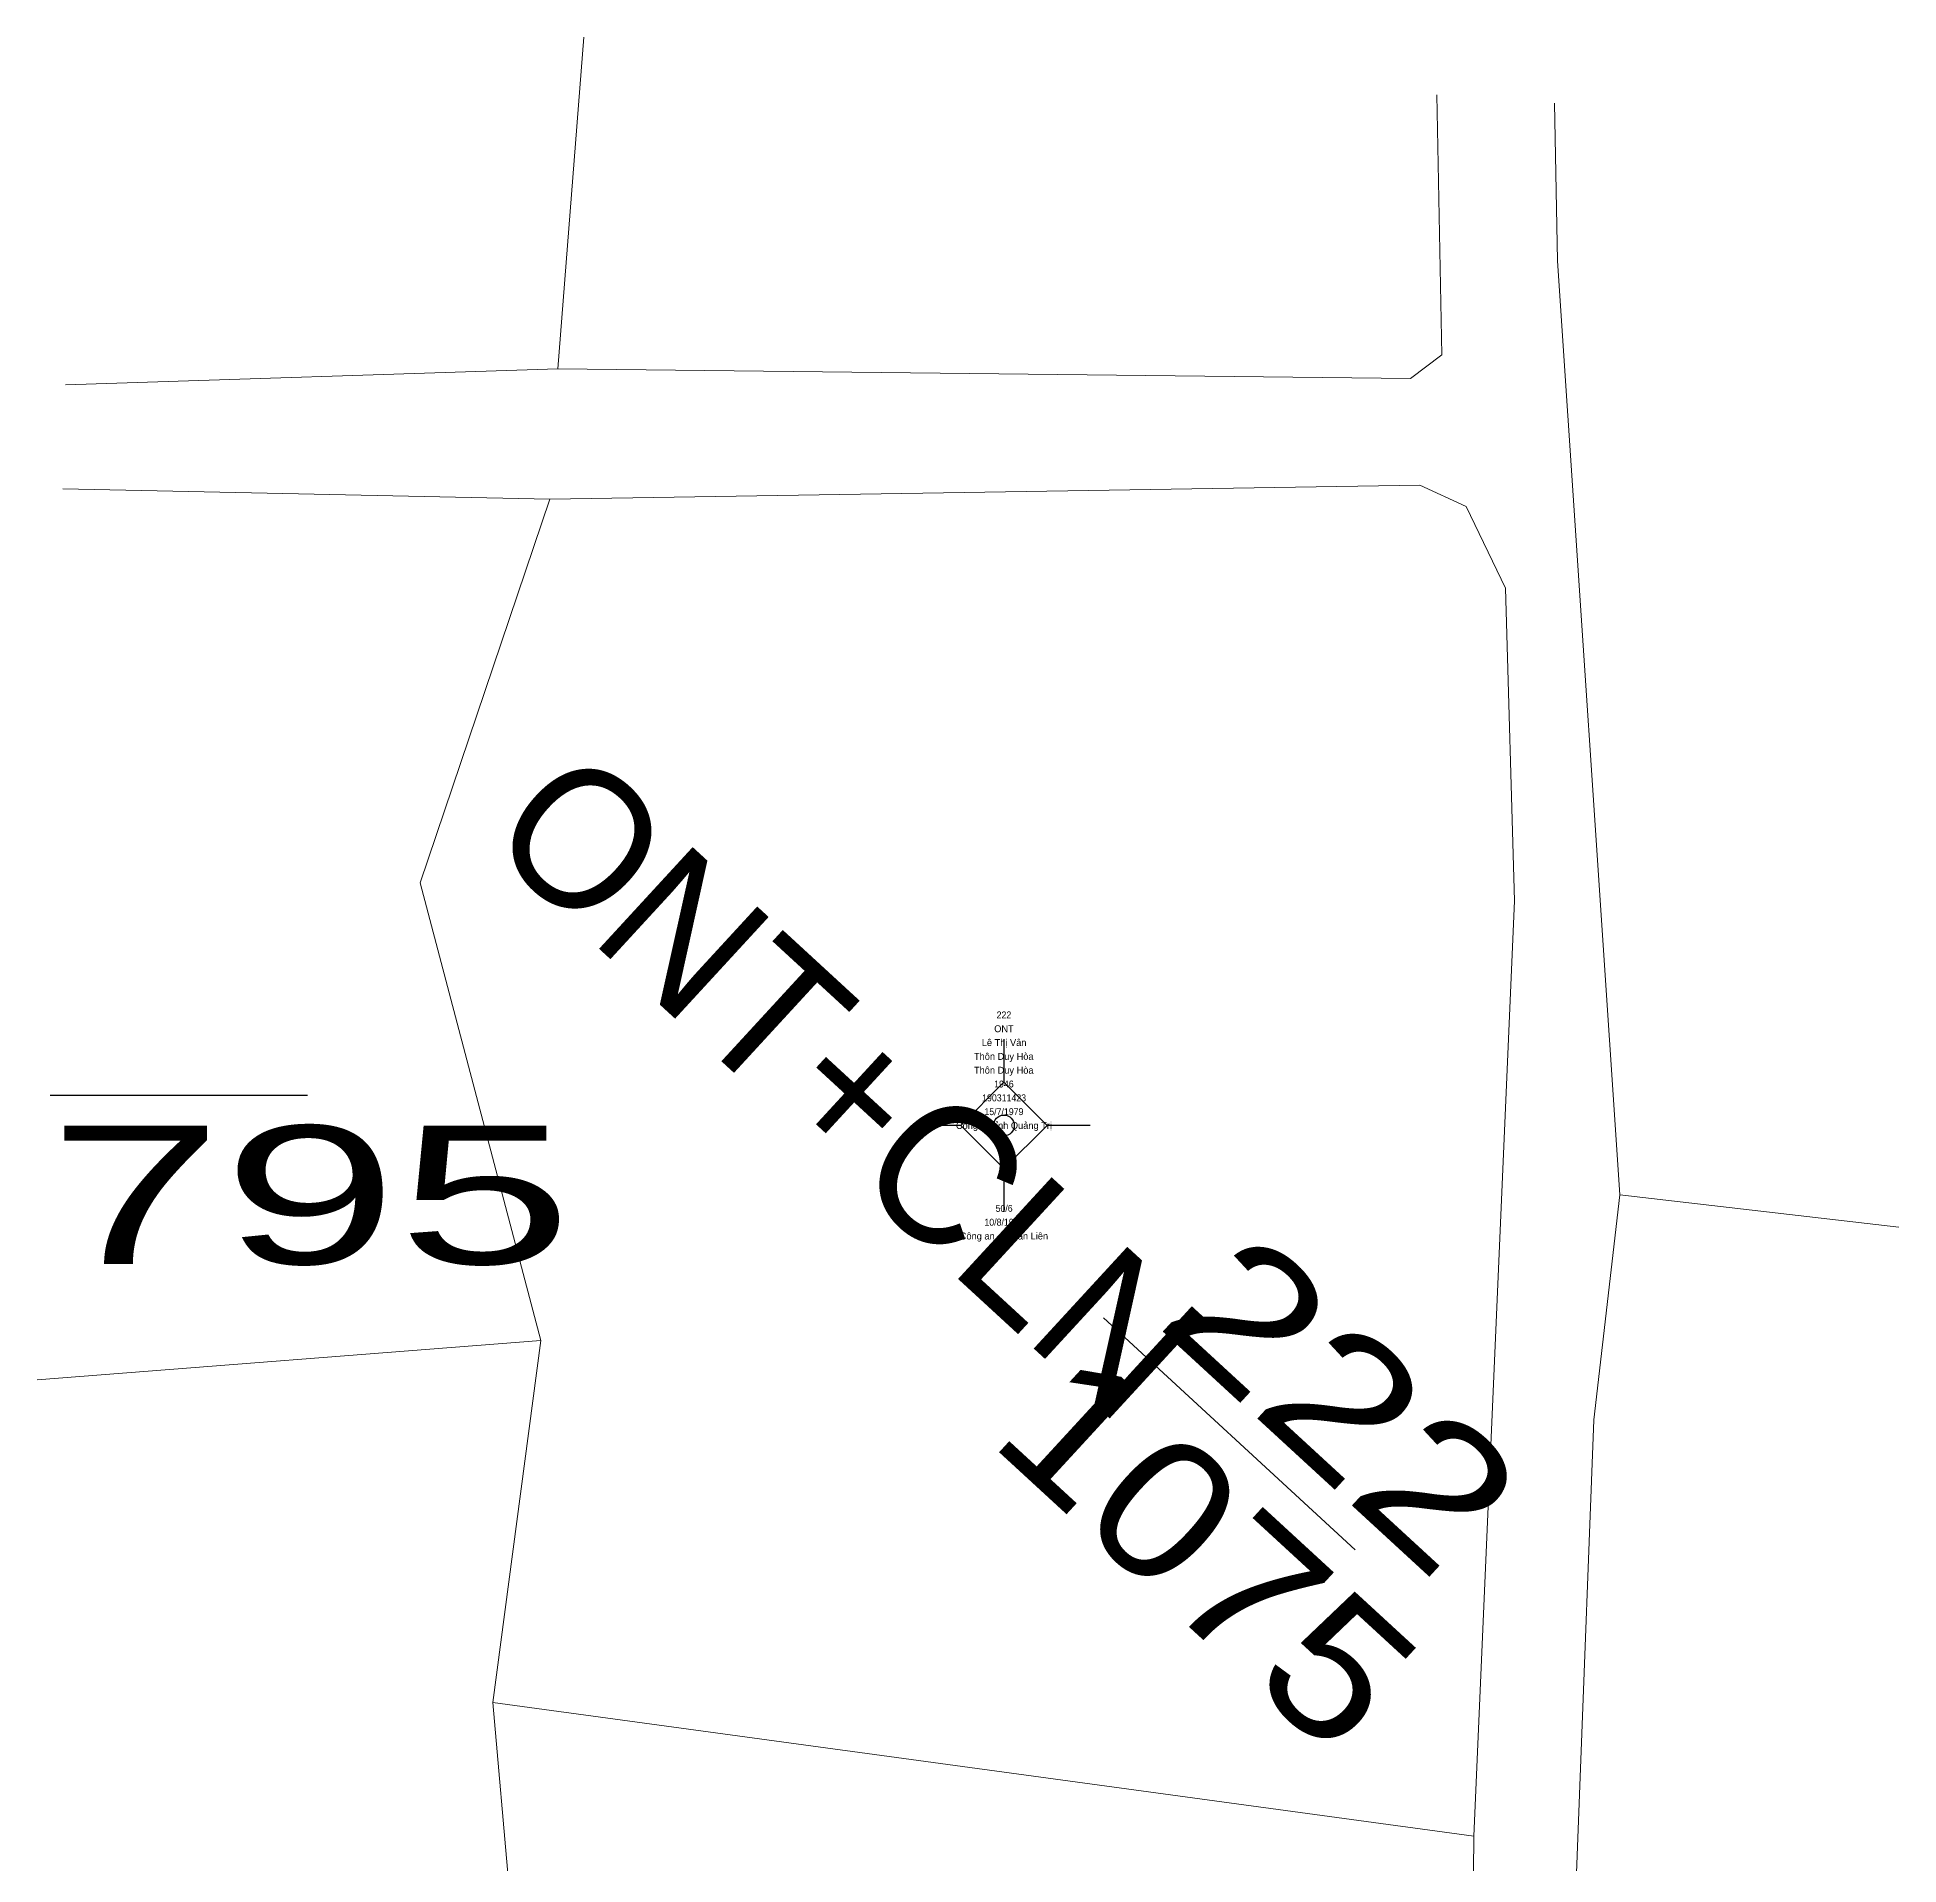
# Model space of a CAD drawing. Header units: metres. Extents: x 549714.8 to 549768.7, y 1838547.5 to 1838630.4.
# Drawn here: x 549714.8 to 549768.7, y 1838577.5 to 1838630.4 of the extents above; entities that cross this region are included whole.
import ezdxf
from ezdxf.enums import TextEntityAlignment as Align

# ---------------------------------------------------------------- set-up
doc = ezdxf.new("R2010")
doc.units = ezdxf.units.M
doc.header["$LTSCALE"] = 0.08
for name, color, linetype, lineweight in [('10', 7, 'Continuous', 13), ('11', 7, 'Continuous', 25), ('13', 7, 'Continuous', 13), ('23', 7, 'Continuous', 13)]:
    doc.layers.add(name, color=color, linetype=linetype, lineweight=lineweight)
doc.layers.add('15', color=7, linetype='Continuous')

msp = doc.modelspace()

# ---------------------------------------------------------------- linework, layer by layer
at = {"layer": '10'}
for p, q in [((549729.92, 1838620.81), (549730.67, 1838630.41)), ((549768.73, 1838595.97), (549760.66, 1838596.9)), ((549729.43, 1838592.69), (549728.04, 1838582.21)), ((549728.04, 1838582.21), (549756.43, 1838578.34))]:
    msp.add_line(p, q, dxfattribs=at)
for points in [[(549729.69, 1838617.04), (549725.93, 1838605.93), (549729.43, 1838592.69), (549714.85, 1838591.55)], [(549729.51, 1838568.33), (549729.53, 1838574.63), (549728.51, 1838576.82), (549728.04, 1838582.21)]]:
    msp.add_lwpolyline(points, dxfattribs=at)
at = {"layer": '11'}
for p, q in [((549742.83, 1838601.41), (549742.83, 1838600.16)), ((549741.58, 1838598.91), (549740.33, 1838598.91)), ((549745.33, 1838598.91), (549744.08, 1838598.91)), ((549742.83, 1838597.66), (549742.83, 1838596.41))]:
    msp.add_line(p, q, dxfattribs=at)
msp.add_lwpolyline([(549742.83, 1838600.16), (549741.58, 1838598.91), (549742.83, 1838597.66), (549744.08, 1838598.91)], close=True, dxfattribs=at)
msp.add_circle((549742.8295, 1838598.91), 0.3, dxfattribs=at)
at = {"layer": '13', "lineweight": 25}
for p, q in [((549715.22, 1838599.79), (549722.67, 1838599.79)), ((549745.71, 1838593.34), (549753, 1838586.63))]:
    msp.add_line(p, q, dxfattribs=at)
at = {"layer": '23'}
for p, q in [((549715.67, 1838620.35), (549729.92, 1838620.81)), ((549754.6, 1838620.53), (549729.92, 1838620.81)), ((549715.59, 1838617.34), (549729.69, 1838617.04))]:
    msp.add_line(p, q, dxfattribs=at)
for points in [[(549755.36, 1838628.74), (549755.5, 1838621.22), (549754.6, 1838620.53)], [(549760.66, 1838596.9), (549758.85, 1838623.94), (549758.77, 1838628.5)], [(549729.69, 1838617.04), (549754.87, 1838617.44), (549756.21, 1838616.83), (549757.35, 1838614.46), (549757.61, 1838605.41), (549756.43, 1838578.34)], [(549757.89, 1838563.41), (549759.14, 1838570.47), (549759.9, 1838590.39), (549760.66, 1838596.9)], [(549754.26, 1838547.82), (549753.96, 1838559.96), (549756.36, 1838571.14), (549756.43, 1838578.34)]]:
    msp.add_lwpolyline(points, dxfattribs=at)

# ---------------------------------------------------------------- texts
at = {"layer": '13'}
msp.add_text('ONT+CLN', height=4, rotation=317.391, dxfattribs=at).set_placement((549746.21209, 1838590.13527), align=Align.RIGHT)
at = {"layer": '13', "width": 1.7}
msp.add_text('795', height=4, dxfattribs=at).set_placement((549722.75, 1838594.9), align=Align.CENTER)
at = {"layer": '13'}
for s, width, p in [('222', 1.25, (549751.28602, 1838589.39638)), ('1075', 1.15, (549747.38102, 1838585.13714))]:
    msp.add_text(s, height=4, rotation=317.391, dxfattribs=dict(at, width=width)).set_placement(p, align=Align.CENTER)
at = {"layer": '15'}
for s, width, p in [('222', 0.95, (549742.83, 1838602.01)), ('1946', 0.95, (549742.83, 1838600.01)), ('190311423', 0.95, (549742.835, 1838599.61)), ('15/7/1979', 0.95, (549742.83, 1838599.21)), ('0', 0.85, (549742.835, 1838598.01)), ('50/6', 0.95, (549742.835, 1838596.41)), ('10/8/1997', 0.95, (549742.83, 1838596.01))]:
    msp.add_text(s, height=0.2, dxfattribs=dict(at, width=width)).set_placement(p, align=Align.CENTER)
for s, p in [('ONT', (549742.83, 1838601.61)), ('Lê Thị Vân', (549742.835, 1838601.21)), ('Thôn Duy Hòa', (549742.825, 1838600.81)), ('Thôn Duy Hòa', (549742.825, 1838600.41)), ('Công an tỉnh Quảng Trị', (549742.83, 1838598.81)), ('Công an  xã Tân Liên', (549742.83, 1838595.61))]:
    msp.add_text(s, height=0.2, dxfattribs=at).set_placement(p, align=Align.CENTER)

doc.saveas('drawing.dxf')
